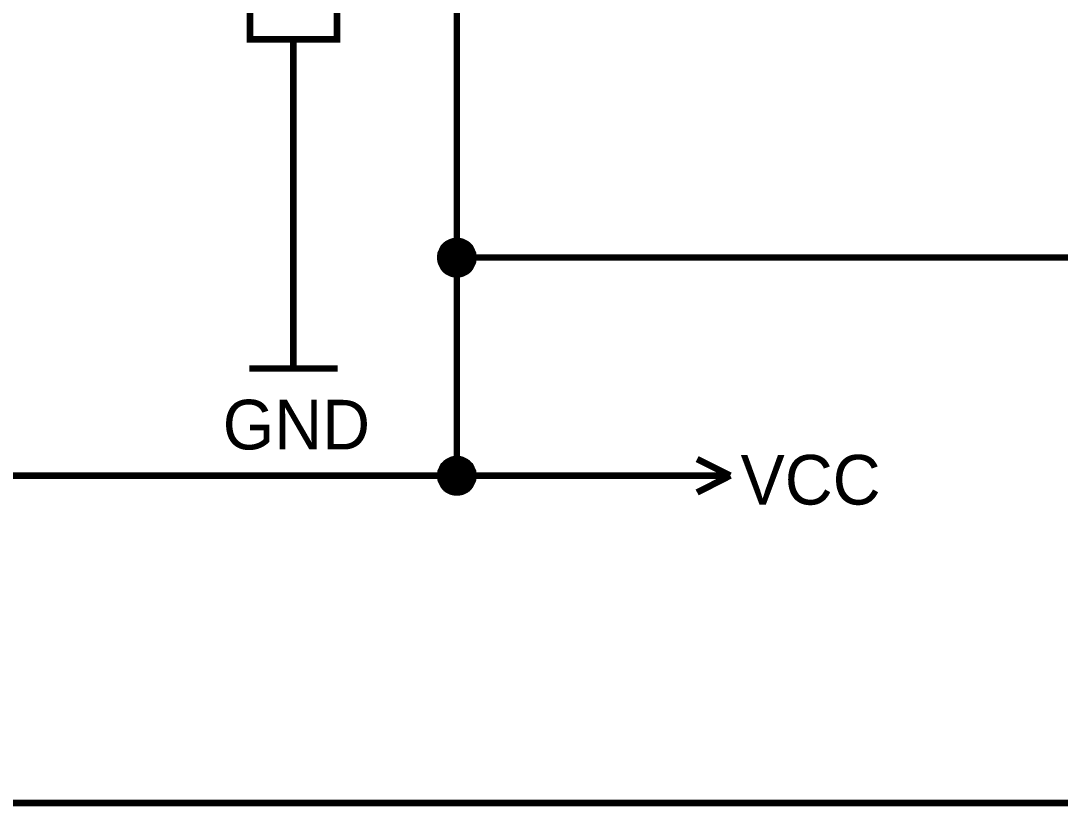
# Model space of a CAD drawing. Header units: millimetres. Extents: x 0 to 594, y 0 to 420.
# Drawn here: x 207.52 to 255.19, y 282.35 to 318.35 of the extents above; entities that cross this region are included whole.
import ezdxf

# ---------------------------------------------------------------- set-up
doc = ezdxf.new("R2010")
doc.units = ezdxf.units.MM
doc.layers.add('Sheet', color=255, linetype='Continuous')

msp = doc.modelspace()

# ---------------------------------------------------------------- linework, layer by layer
at = {"layer": 'Sheet'}
for points, const_width in [([(227.519, 332.5), (227.519, 307.498), (227.519, 297.5)], 0.3), ([(165.033, 329.989), (162.538, 329.989), (162.538, 297.5), (227.519, 297.5), (237.515, 297.5)], 0.3), ([(220.018, 317.495), (220.018, 312.489)], 0.3), ([(220.018, 312.489), (220.018, 307.498)], 0.3), ([(226.761, 307.498), (226.761, 307.529), (226.761, 307.577), (226.777, 307.608), (226.777, 307.656), (226.777, 307.687), (226.793, 307.719), (226.808, 307.75), (226.824, 307.782), (226.84, 307.829), (226.856, 307.861), (226.871, 307.893), (226.887, 307.924), (226.903, 307.956), (226.935, 307.972), (226.95, 308.003), (226.982, 308.035), (227.014, 308.051), (227.029, 308.082), (227.061, 308.098), (227.093, 308.13), (227.124, 308.145), (227.156, 308.161), (227.187, 308.177), (227.219, 308.193), (227.25, 308.208), (227.298, 308.224), (227.329, 308.224), (227.361, 308.24), (227.408, 308.24), (227.44, 308.256), (227.472, 308.256), (227.519, 308.256)], 0.3), ([(226.761, 307.498), (226.761, 307.529), (226.761, 307.577), (226.777, 307.608), (226.777, 307.656), (226.777, 307.687), (226.793, 307.719), (226.808, 307.75), (226.824, 307.782), (226.84, 307.829), (226.856, 307.861), (226.871, 307.893), (226.887, 307.924), (226.903, 307.956), (226.935, 307.972), (226.95, 308.003), (226.982, 308.035), (227.014, 308.051), (227.029, 308.082), (227.061, 308.098), (227.093, 308.13), (227.124, 308.145), (227.156, 308.161), (227.187, 308.177), (227.219, 308.193), (227.25, 308.208), (227.298, 308.224), (227.329, 308.224), (227.361, 308.24), (227.408, 308.24), (227.44, 308.256), (227.472, 308.256), (227.519, 308.256)], 0.3), ([(226.761, 307.498), (226.761, 307.529), (226.761, 307.577), (226.777, 307.608), (226.777, 307.656), (226.777, 307.687), (226.793, 307.719), (226.808, 307.75), (226.824, 307.782), (226.84, 307.829), (226.856, 307.861), (226.871, 307.893), (226.887, 307.924), (226.903, 307.956), (226.935, 307.972), (226.95, 308.003), (226.982, 308.035), (227.014, 308.051), (227.029, 308.082), (227.061, 308.098), (227.093, 308.13), (227.124, 308.145), (227.156, 308.161), (227.187, 308.177), (227.219, 308.193), (227.25, 308.208), (227.298, 308.224), (227.329, 308.224), (227.361, 308.24), (227.408, 308.24), (227.44, 308.256), (227.472, 308.256), (227.519, 308.256)], 0.3), ([(226.761, 307.498), (226.761, 307.529), (226.761, 307.577), (226.777, 307.608), (226.777, 307.656), (226.777, 307.687), (226.793, 307.719), (226.808, 307.75), (226.824, 307.782), (226.84, 307.829), (226.856, 307.861), (226.871, 307.893), (226.887, 307.924), (226.903, 307.956), (226.935, 307.972), (226.95, 308.003), (226.982, 308.035), (227.014, 308.051), (227.029, 308.082), (227.061, 308.098), (227.093, 308.13), (227.124, 308.145), (227.156, 308.161), (227.187, 308.177), (227.219, 308.193), (227.25, 308.208), (227.298, 308.224), (227.329, 308.224), (227.361, 308.24), (227.408, 308.24), (227.44, 308.256), (227.472, 308.256), (227.519, 308.256)], 0.3), ([(226.761, 307.498), (226.761, 307.529), (226.761, 307.577), (226.777, 307.608), (226.777, 307.656), (226.777, 307.687), (226.793, 307.719), (226.808, 307.75), (226.824, 307.782), (226.84, 307.829), (226.856, 307.861), (226.871, 307.893), (226.887, 307.924), (226.903, 307.956), (226.935, 307.972), (226.95, 308.003), (226.982, 308.035), (227.014, 308.051), (227.029, 308.082), (227.061, 308.098), (227.093, 308.13), (227.124, 308.145), (227.156, 308.161), (227.187, 308.177), (227.219, 308.193), (227.25, 308.208), (227.298, 308.224), (227.329, 308.224), (227.361, 308.24), (227.408, 308.24), (227.44, 308.256), (227.472, 308.256), (227.519, 308.256)], 0.0991), ([(226.761, 307.498), (226.761, 307.529), (226.761, 307.577), (226.777, 307.608), (226.777, 307.656), (226.777, 307.687), (226.793, 307.719), (226.808, 307.75), (226.824, 307.782), (226.84, 307.829), (226.856, 307.861), (226.871, 307.893), (226.887, 307.924), (226.903, 307.956), (226.935, 307.972), (226.95, 308.003), (226.982, 308.035), (227.014, 308.051), (227.029, 308.082), (227.061, 308.098), (227.093, 308.13), (227.124, 308.145), (227.156, 308.161), (227.187, 308.177), (227.219, 308.193), (227.25, 308.208), (227.298, 308.224), (227.329, 308.224), (227.361, 308.24), (227.408, 308.24), (227.44, 308.256), (227.472, 308.256), (227.519, 308.256)], 0.0991), ([(226.761, 307.498), (226.761, 307.529), (226.761, 307.577), (226.777, 307.608), (226.777, 307.656), (226.777, 307.687), (226.793, 307.719), (226.808, 307.75), (226.824, 307.782), (226.84, 307.829), (226.856, 307.861), (226.871, 307.893), (226.887, 307.924), (226.903, 307.956), (226.935, 307.972), (226.95, 308.003), (226.982, 308.035), (227.014, 308.051), (227.029, 308.082), (227.061, 308.098), (227.093, 308.13), (227.124, 308.145), (227.156, 308.161), (227.187, 308.177), (227.219, 308.193), (227.25, 308.208), (227.298, 308.224), (227.329, 308.224), (227.361, 308.24), (227.408, 308.24), (227.44, 308.256), (227.472, 308.256), (227.519, 308.256)], 0.0991), ([(226.761, 307.498), (226.761, 307.529), (226.761, 307.577), (226.777, 307.608), (226.777, 307.656), (226.777, 307.687), (226.793, 307.719), (226.808, 307.75), (226.824, 307.782), (226.84, 307.829), (226.856, 307.861), (226.871, 307.893), (226.887, 307.924), (226.903, 307.956), (226.935, 307.972), (226.95, 308.003), (226.982, 308.035), (227.014, 308.051), (227.029, 308.082), (227.061, 308.098), (227.093, 308.13), (227.124, 308.145), (227.156, 308.161), (227.187, 308.177), (227.219, 308.193), (227.25, 308.208), (227.298, 308.224), (227.329, 308.224), (227.361, 308.24), (227.408, 308.24), (227.44, 308.256), (227.472, 308.256), (227.519, 308.256)], 0.0991), ([(227.519, 308.256), (227.519, 308.256)], 0.3), ([(227.519, 308.256), (227.566, 308.256), (227.598, 308.256), (227.629, 308.24), (227.677, 308.24), (227.708, 308.224), (227.74, 308.224), (227.787, 308.208), (227.819, 308.193), (227.851, 308.177), (227.882, 308.161), (227.914, 308.145), (227.945, 308.13), (227.977, 308.098), (228.008, 308.082), (228.024, 308.051), (228.056, 308.035), (228.087, 308.003), (228.103, 307.972), (228.135, 307.956), (228.151, 307.924), (228.166, 307.893), (228.182, 307.861), (228.198, 307.829), (228.214, 307.782), (228.23, 307.75), (228.245, 307.719), (228.261, 307.687), (228.261, 307.656), (228.261, 307.608), (228.277, 307.577), (228.277, 307.529), (228.277, 307.498)], 0.3), ([(227.519, 308.256), (227.519, 308.256)], 0.3), ([(227.519, 308.256), (227.566, 308.256), (227.598, 308.256), (227.629, 308.24), (227.677, 308.24), (227.708, 308.224), (227.74, 308.224), (227.787, 308.208), (227.819, 308.193), (227.851, 308.177), (227.882, 308.161), (227.914, 308.145), (227.945, 308.13), (227.977, 308.098), (228.008, 308.082), (228.024, 308.051), (228.056, 308.035), (228.087, 308.003), (228.103, 307.972), (228.135, 307.956), (228.151, 307.924), (228.166, 307.893), (228.182, 307.861), (228.198, 307.829), (228.214, 307.782), (228.23, 307.75), (228.245, 307.719), (228.261, 307.687), (228.261, 307.656), (228.261, 307.608), (228.277, 307.577), (228.277, 307.529), (228.277, 307.498)], 0.3), ([(227.519, 308.256), (227.519, 308.256)], 0.3), ([(227.519, 308.256), (227.566, 308.256), (227.598, 308.256), (227.629, 308.24), (227.677, 308.24), (227.708, 308.224), (227.74, 308.224), (227.787, 308.208), (227.819, 308.193), (227.851, 308.177), (227.882, 308.161), (227.914, 308.145), (227.945, 308.13), (227.977, 308.098), (228.008, 308.082), (228.024, 308.051), (228.056, 308.035), (228.087, 308.003), (228.103, 307.972), (228.135, 307.956), (228.151, 307.924), (228.166, 307.893), (228.182, 307.861), (228.198, 307.829), (228.214, 307.782), (228.23, 307.75), (228.245, 307.719), (228.261, 307.687), (228.261, 307.656), (228.261, 307.608), (228.277, 307.577), (228.277, 307.529), (228.277, 307.498)], 0.3), ([(227.519, 308.256), (227.519, 308.256)], 0.3), ([(227.519, 308.256), (227.566, 308.256), (227.598, 308.256), (227.629, 308.24), (227.677, 308.24), (227.708, 308.224), (227.74, 308.224), (227.787, 308.208), (227.819, 308.193), (227.851, 308.177), (227.882, 308.161), (227.914, 308.145), (227.945, 308.13), (227.977, 308.098), (228.008, 308.082), (228.024, 308.051), (228.056, 308.035), (228.087, 308.003), (228.103, 307.972), (228.135, 307.956), (228.151, 307.924), (228.166, 307.893), (228.182, 307.861), (228.198, 307.829), (228.214, 307.782), (228.23, 307.75), (228.245, 307.719), (228.261, 307.687), (228.261, 307.656), (228.261, 307.608), (228.277, 307.577), (228.277, 307.529), (228.277, 307.498)], 0.3), ([(227.519, 308.256), (227.519, 308.256)], 0.0991), ([(227.519, 308.256), (227.566, 308.256), (227.598, 308.256), (227.629, 308.24), (227.677, 308.24), (227.708, 308.224), (227.74, 308.224), (227.787, 308.208), (227.819, 308.193), (227.851, 308.177), (227.882, 308.161), (227.914, 308.145), (227.945, 308.13), (227.977, 308.098), (228.008, 308.082), (228.024, 308.051), (228.056, 308.035), (228.087, 308.003), (228.103, 307.972), (228.135, 307.956), (228.151, 307.924), (228.166, 307.893), (228.182, 307.861), (228.198, 307.829), (228.214, 307.782), (228.23, 307.75), (228.245, 307.719), (228.261, 307.687), (228.261, 307.656), (228.261, 307.608), (228.277, 307.577), (228.277, 307.529), (228.277, 307.498)], 0.0991), ([(227.519, 308.256), (227.519, 308.256)], 0.0991), ([(227.519, 308.256), (227.566, 308.256), (227.598, 308.256), (227.629, 308.24), (227.677, 308.24), (227.708, 308.224), (227.74, 308.224), (227.787, 308.208), (227.819, 308.193), (227.851, 308.177), (227.882, 308.161), (227.914, 308.145), (227.945, 308.13), (227.977, 308.098), (228.008, 308.082), (228.024, 308.051), (228.056, 308.035), (228.087, 308.003), (228.103, 307.972), (228.135, 307.956), (228.151, 307.924), (228.166, 307.893), (228.182, 307.861), (228.198, 307.829), (228.214, 307.782), (228.23, 307.75), (228.245, 307.719), (228.261, 307.687), (228.261, 307.656), (228.261, 307.608), (228.277, 307.577), (228.277, 307.529), (228.277, 307.498)], 0.0991), ([(227.519, 308.256), (227.519, 308.256)], 0.0991), ([(227.519, 308.256), (227.566, 308.256), (227.598, 308.256), (227.629, 308.24), (227.677, 308.24), (227.708, 308.224), (227.74, 308.224), (227.787, 308.208), (227.819, 308.193), (227.851, 308.177), (227.882, 308.161), (227.914, 308.145), (227.945, 308.13), (227.977, 308.098), (228.008, 308.082), (228.024, 308.051), (228.056, 308.035), (228.087, 308.003), (228.103, 307.972), (228.135, 307.956), (228.151, 307.924), (228.166, 307.893), (228.182, 307.861), (228.198, 307.829), (228.214, 307.782), (228.23, 307.75), (228.245, 307.719), (228.261, 307.687), (228.261, 307.656), (228.261, 307.608), (228.277, 307.577), (228.277, 307.529), (228.277, 307.498)], 0.0991), ([(227.519, 308.256), (227.519, 308.256)], 0.0991), ([(227.519, 308.256), (227.566, 308.256), (227.598, 308.256), (227.629, 308.24), (227.677, 308.24), (227.708, 308.224), (227.74, 308.224), (227.787, 308.208), (227.819, 308.193), (227.851, 308.177), (227.882, 308.161), (227.914, 308.145), (227.945, 308.13), (227.977, 308.098), (228.008, 308.082), (228.024, 308.051), (228.056, 308.035), (228.087, 308.003), (228.103, 307.972), (228.135, 307.956), (228.151, 307.924), (228.166, 307.893), (228.182, 307.861), (228.198, 307.829), (228.214, 307.782), (228.23, 307.75), (228.245, 307.719), (228.261, 307.687), (228.261, 307.656), (228.261, 307.608), (228.277, 307.577), (228.277, 307.529), (228.277, 307.498)], 0.0991), ([(220.018, 307.498), (220.018, 302.412)], 0.3), ([(227.519, 306.724), (227.472, 306.724), (227.44, 306.724), (227.408, 306.74), (227.361, 306.74), (227.329, 306.755), (227.298, 306.755), (227.25, 306.771), (227.219, 306.787), (227.187, 306.803), (227.156, 306.819), (227.124, 306.834), (227.093, 306.85), (227.061, 306.882), (227.029, 306.898), (227.014, 306.929), (226.982, 306.945), (226.95, 306.977), (226.935, 307.008), (226.903, 307.04), (226.887, 307.071), (226.871, 307.103), (226.856, 307.134), (226.84, 307.166), (226.824, 307.198), (226.808, 307.229), (226.793, 307.261), (226.777, 307.308), (226.777, 307.34), (226.777, 307.387), (226.761, 307.419), (226.761, 307.45), (226.761, 307.498)], 0.3), ([(226.761, 307.498), (226.761, 307.498)], 0.3), ([(227.519, 306.724), (227.472, 306.724), (227.44, 306.724), (227.408, 306.74), (227.361, 306.74), (227.329, 306.755), (227.298, 306.755), (227.25, 306.771), (227.219, 306.787), (227.187, 306.803), (227.156, 306.819), (227.124, 306.834), (227.093, 306.85), (227.061, 306.882), (227.029, 306.898), (227.014, 306.929), (226.982, 306.945), (226.95, 306.977), (226.935, 307.008), (226.903, 307.04), (226.887, 307.071), (226.871, 307.103), (226.856, 307.134), (226.84, 307.166), (226.824, 307.198), (226.808, 307.229), (226.793, 307.261), (226.777, 307.308), (226.777, 307.34), (226.777, 307.387), (226.761, 307.419), (226.761, 307.45), (226.761, 307.498)], 0.3), ([(226.761, 307.498), (226.761, 307.498)], 0.3), ([(227.519, 306.724), (227.472, 306.724), (227.44, 306.724), (227.408, 306.74), (227.361, 306.74), (227.329, 306.755), (227.298, 306.755), (227.25, 306.771), (227.219, 306.787), (227.187, 306.803), (227.156, 306.819), (227.124, 306.834), (227.093, 306.85), (227.061, 306.882), (227.029, 306.898), (227.014, 306.929), (226.982, 306.945), (226.95, 306.977), (226.935, 307.008), (226.903, 307.04), (226.887, 307.071), (226.871, 307.103), (226.856, 307.134), (226.84, 307.166), (226.824, 307.198), (226.808, 307.229), (226.793, 307.261), (226.777, 307.308), (226.777, 307.34), (226.777, 307.387), (226.761, 307.419), (226.761, 307.45), (226.761, 307.498)], 0.3), ([(226.761, 307.498), (226.761, 307.498)], 0.3), ([(227.519, 306.724), (227.472, 306.724), (227.44, 306.724), (227.408, 306.74), (227.361, 306.74), (227.329, 306.755), (227.298, 306.755), (227.25, 306.771), (227.219, 306.787), (227.187, 306.803), (227.156, 306.819), (227.124, 306.834), (227.093, 306.85), (227.061, 306.882), (227.029, 306.898), (227.014, 306.929), (226.982, 306.945), (226.95, 306.977), (226.935, 307.008), (226.903, 307.04), (226.887, 307.071), (226.871, 307.103), (226.856, 307.134), (226.84, 307.166), (226.824, 307.198), (226.808, 307.229), (226.793, 307.261), (226.777, 307.308), (226.777, 307.34), (226.777, 307.387), (226.761, 307.419), (226.761, 307.45), (226.761, 307.498)], 0.3), ([(226.761, 307.498), (226.761, 307.498)], 0.3), ([(227.519, 306.724), (227.472, 306.724), (227.44, 306.724), (227.408, 306.74), (227.361, 306.74), (227.329, 306.755), (227.298, 306.755), (227.25, 306.771), (227.219, 306.787), (227.187, 306.803), (227.156, 306.819), (227.124, 306.834), (227.093, 306.85), (227.061, 306.882), (227.029, 306.898), (227.014, 306.929), (226.982, 306.945), (226.95, 306.977), (226.935, 307.008), (226.903, 307.04), (226.887, 307.071), (226.871, 307.103), (226.856, 307.134), (226.84, 307.166), (226.824, 307.198), (226.808, 307.229), (226.793, 307.261), (226.777, 307.308), (226.777, 307.34), (226.777, 307.387), (226.761, 307.419), (226.761, 307.45), (226.761, 307.498)], 0.0991), ([(226.761, 307.498), (226.761, 307.498)], 0.0991), ([(227.519, 306.724), (227.472, 306.724), (227.44, 306.724), (227.408, 306.74), (227.361, 306.74), (227.329, 306.755), (227.298, 306.755), (227.25, 306.771), (227.219, 306.787), (227.187, 306.803), (227.156, 306.819), (227.124, 306.834), (227.093, 306.85), (227.061, 306.882), (227.029, 306.898), (227.014, 306.929), (226.982, 306.945), (226.95, 306.977), (226.935, 307.008), (226.903, 307.04), (226.887, 307.071), (226.871, 307.103), (226.856, 307.134), (226.84, 307.166), (226.824, 307.198), (226.808, 307.229), (226.793, 307.261), (226.777, 307.308), (226.777, 307.34), (226.777, 307.387), (226.761, 307.419), (226.761, 307.45), (226.761, 307.498)], 0.0991), ([(226.761, 307.498), (226.761, 307.498)], 0.0991), ([(227.519, 306.724), (227.472, 306.724), (227.44, 306.724), (227.408, 306.74), (227.361, 306.74), (227.329, 306.755), (227.298, 306.755), (227.25, 306.771), (227.219, 306.787), (227.187, 306.803), (227.156, 306.819), (227.124, 306.834), (227.093, 306.85), (227.061, 306.882), (227.029, 306.898), (227.014, 306.929), (226.982, 306.945), (226.95, 306.977), (226.935, 307.008), (226.903, 307.04), (226.887, 307.071), (226.871, 307.103), (226.856, 307.134), (226.84, 307.166), (226.824, 307.198), (226.808, 307.229), (226.793, 307.261), (226.777, 307.308), (226.777, 307.34), (226.777, 307.387), (226.761, 307.419), (226.761, 307.45), (226.761, 307.498)], 0.0991), ([(226.761, 307.498), (226.761, 307.498)], 0.0991), ([(227.519, 306.724), (227.472, 306.724), (227.44, 306.724), (227.408, 306.74), (227.361, 306.74), (227.329, 306.755), (227.298, 306.755), (227.25, 306.771), (227.219, 306.787), (227.187, 306.803), (227.156, 306.819), (227.124, 306.834), (227.093, 306.85), (227.061, 306.882), (227.029, 306.898), (227.014, 306.929), (226.982, 306.945), (226.95, 306.977), (226.935, 307.008), (226.903, 307.04), (226.887, 307.071), (226.871, 307.103), (226.856, 307.134), (226.84, 307.166), (226.824, 307.198), (226.808, 307.229), (226.793, 307.261), (226.777, 307.308), (226.777, 307.34), (226.777, 307.387), (226.761, 307.419), (226.761, 307.45), (226.761, 307.498)], 0.0991), ([(226.761, 307.498), (226.761, 307.498)], 0.0991), ([(262.512, 307.498), (227.519, 307.498)], 0.3), ([(228.277, 307.498), (228.277, 307.45), (228.277, 307.419), (228.261, 307.387), (228.261, 307.34), (228.261, 307.308), (228.245, 307.261), (228.23, 307.229), (228.214, 307.198), (228.198, 307.166), (228.182, 307.134), (228.166, 307.103), (228.151, 307.071), (228.135, 307.04), (228.103, 307.008), (228.087, 306.977), (228.056, 306.945), (228.024, 306.929), (228.008, 306.898), (227.977, 306.882), (227.945, 306.85), (227.914, 306.834), (227.882, 306.819), (227.851, 306.803), (227.819, 306.787), (227.787, 306.771), (227.74, 306.755), (227.708, 306.755), (227.677, 306.74), (227.629, 306.74), (227.598, 306.724), (227.566, 306.724), (227.519, 306.724)], 0.3), ([(228.277, 307.498), (228.277, 307.45), (228.277, 307.419), (228.261, 307.387), (228.261, 307.34), (228.261, 307.308), (228.245, 307.261), (228.23, 307.229), (228.214, 307.198), (228.198, 307.166), (228.182, 307.134), (228.166, 307.103), (228.151, 307.071), (228.135, 307.04), (228.103, 307.008), (228.087, 306.977), (228.056, 306.945), (228.024, 306.929), (228.008, 306.898), (227.977, 306.882), (227.945, 306.85), (227.914, 306.834), (227.882, 306.819), (227.851, 306.803), (227.819, 306.787), (227.787, 306.771), (227.74, 306.755), (227.708, 306.755), (227.677, 306.74), (227.629, 306.74), (227.598, 306.724), (227.566, 306.724), (227.519, 306.724)], 0.3), ([(228.277, 307.498), (228.277, 307.45), (228.277, 307.419), (228.261, 307.387), (228.261, 307.34), (228.261, 307.308), (228.245, 307.261), (228.23, 307.229), (228.214, 307.198), (228.198, 307.166), (228.182, 307.134), (228.166, 307.103), (228.151, 307.071), (228.135, 307.04), (228.103, 307.008), (228.087, 306.977), (228.056, 306.945), (228.024, 306.929), (228.008, 306.898), (227.977, 306.882), (227.945, 306.85), (227.914, 306.834), (227.882, 306.819), (227.851, 306.803), (227.819, 306.787), (227.787, 306.771), (227.74, 306.755), (227.708, 306.755), (227.677, 306.74), (227.629, 306.74), (227.598, 306.724), (227.566, 306.724), (227.519, 306.724)], 0.3), ([(228.277, 307.498), (228.277, 307.45), (228.277, 307.419), (228.261, 307.387), (228.261, 307.34), (228.261, 307.308), (228.245, 307.261), (228.23, 307.229), (228.214, 307.198), (228.198, 307.166), (228.182, 307.134), (228.166, 307.103), (228.151, 307.071), (228.135, 307.04), (228.103, 307.008), (228.087, 306.977), (228.056, 306.945), (228.024, 306.929), (228.008, 306.898), (227.977, 306.882), (227.945, 306.85), (227.914, 306.834), (227.882, 306.819), (227.851, 306.803), (227.819, 306.787), (227.787, 306.771), (227.74, 306.755), (227.708, 306.755), (227.677, 306.74), (227.629, 306.74), (227.598, 306.724), (227.566, 306.724), (227.519, 306.724)], 0.3), ([(228.277, 307.498), (228.277, 307.45), (228.277, 307.419), (228.261, 307.387), (228.261, 307.34), (228.261, 307.308), (228.245, 307.261), (228.23, 307.229), (228.214, 307.198), (228.198, 307.166), (228.182, 307.134), (228.166, 307.103), (228.151, 307.071), (228.135, 307.04), (228.103, 307.008), (228.087, 306.977), (228.056, 306.945), (228.024, 306.929), (228.008, 306.898), (227.977, 306.882), (227.945, 306.85), (227.914, 306.834), (227.882, 306.819), (227.851, 306.803), (227.819, 306.787), (227.787, 306.771), (227.74, 306.755), (227.708, 306.755), (227.677, 306.74), (227.629, 306.74), (227.598, 306.724), (227.566, 306.724), (227.519, 306.724)], 0.0991), ([(228.277, 307.498), (228.277, 307.45), (228.277, 307.419), (228.261, 307.387), (228.261, 307.34), (228.261, 307.308), (228.245, 307.261), (228.23, 307.229), (228.214, 307.198), (228.198, 307.166), (228.182, 307.134), (228.166, 307.103), (228.151, 307.071), (228.135, 307.04), (228.103, 307.008), (228.087, 306.977), (228.056, 306.945), (228.024, 306.929), (228.008, 306.898), (227.977, 306.882), (227.945, 306.85), (227.914, 306.834), (227.882, 306.819), (227.851, 306.803), (227.819, 306.787), (227.787, 306.771), (227.74, 306.755), (227.708, 306.755), (227.677, 306.74), (227.629, 306.74), (227.598, 306.724), (227.566, 306.724), (227.519, 306.724)], 0.0991), ([(228.277, 307.498), (228.277, 307.45), (228.277, 307.419), (228.261, 307.387), (228.261, 307.34), (228.261, 307.308), (228.245, 307.261), (228.23, 307.229), (228.214, 307.198), (228.198, 307.166), (228.182, 307.134), (228.166, 307.103), (228.151, 307.071), (228.135, 307.04), (228.103, 307.008), (228.087, 306.977), (228.056, 306.945), (228.024, 306.929), (228.008, 306.898), (227.977, 306.882), (227.945, 306.85), (227.914, 306.834), (227.882, 306.819), (227.851, 306.803), (227.819, 306.787), (227.787, 306.771), (227.74, 306.755), (227.708, 306.755), (227.677, 306.74), (227.629, 306.74), (227.598, 306.724), (227.566, 306.724), (227.519, 306.724)], 0.0991), ([(228.277, 307.498), (228.277, 307.45), (228.277, 307.419), (228.261, 307.387), (228.261, 307.34), (228.261, 307.308), (228.245, 307.261), (228.23, 307.229), (228.214, 307.198), (228.198, 307.166), (228.182, 307.134), (228.166, 307.103), (228.151, 307.071), (228.135, 307.04), (228.103, 307.008), (228.087, 306.977), (228.056, 306.945), (228.024, 306.929), (228.008, 306.898), (227.977, 306.882), (227.945, 306.85), (227.914, 306.834), (227.882, 306.819), (227.851, 306.803), (227.819, 306.787), (227.787, 306.771), (227.74, 306.755), (227.708, 306.755), (227.677, 306.74), (227.629, 306.74), (227.598, 306.724), (227.566, 306.724), (227.519, 306.724)], 0.0991), ([(228.277, 307.498), (228.277, 307.498), (228.277, 307.498), (228.277, 307.498), (228.277, 307.498), (228.277, 307.498), (228.277, 307.498), (228.277, 307.498), (228.277, 307.498), (228.277, 307.498), (228.277, 307.498), (228.277, 307.498), (228.277, 307.498), (228.277, 307.498), (228.277, 307.498), (228.277, 307.498), (228.277, 307.498), (228.277, 307.498), (228.277, 307.498), (228.277, 307.498), (228.277, 307.498), (228.277, 307.498), (228.277, 307.498), (228.277, 307.498), (228.277, 307.498), (228.277, 307.498), (228.277, 307.498), (228.277, 307.498), (228.277, 307.498), (228.277, 307.498), (228.277, 307.498), (228.277, 307.498), (228.277, 307.498)], 0.3), ([(228.277, 307.498), (228.277, 307.498)], 0.3), ([(228.277, 307.498), (228.277, 307.498), (228.277, 307.498), (228.277, 307.498), (228.277, 307.498), (228.277, 307.498), (228.277, 307.498), (228.277, 307.498), (228.277, 307.498), (228.277, 307.498), (228.277, 307.498), (228.277, 307.498), (228.277, 307.498), (228.277, 307.498), (228.277, 307.498), (228.277, 307.498), (228.277, 307.498), (228.277, 307.498), (228.277, 307.498), (228.277, 307.498), (228.277, 307.498), (228.277, 307.498), (228.277, 307.498), (228.277, 307.498), (228.277, 307.498), (228.277, 307.498), (228.277, 307.498), (228.277, 307.498), (228.277, 307.498), (228.277, 307.498), (228.277, 307.498), (228.277, 307.498), (228.277, 307.498)], 0.3), ([(228.277, 307.498), (228.277, 307.498)], 0.3), ([(228.277, 307.498), (228.277, 307.498), (228.277, 307.498), (228.277, 307.498), (228.277, 307.498), (228.277, 307.498), (228.277, 307.498), (228.277, 307.498), (228.277, 307.498), (228.277, 307.498), (228.277, 307.498), (228.277, 307.498), (228.277, 307.498), (228.277, 307.498), (228.277, 307.498), (228.277, 307.498), (228.277, 307.498), (228.277, 307.498), (228.277, 307.498), (228.277, 307.498), (228.277, 307.498), (228.277, 307.498), (228.277, 307.498), (228.277, 307.498), (228.277, 307.498), (228.277, 307.498), (228.277, 307.498), (228.277, 307.498), (228.277, 307.498), (228.277, 307.498), (228.277, 307.498), (228.277, 307.498), (228.277, 307.498)], 0.3), ([(228.277, 307.498), (228.277, 307.498)], 0.3), ([(228.277, 307.498), (228.277, 307.498), (228.277, 307.498), (228.277, 307.498), (228.277, 307.498), (228.277, 307.498), (228.277, 307.498), (228.277, 307.498), (228.277, 307.498), (228.277, 307.498), (228.277, 307.498), (228.277, 307.498), (228.277, 307.498), (228.277, 307.498), (228.277, 307.498), (228.277, 307.498), (228.277, 307.498), (228.277, 307.498), (228.277, 307.498), (228.277, 307.498), (228.277, 307.498), (228.277, 307.498), (228.277, 307.498), (228.277, 307.498), (228.277, 307.498), (228.277, 307.498), (228.277, 307.498), (228.277, 307.498), (228.277, 307.498), (228.277, 307.498), (228.277, 307.498), (228.277, 307.498), (228.277, 307.498)], 0.3), ([(228.277, 307.498), (228.277, 307.498)], 0.3), ([(228.277, 307.498), (228.277, 307.498), (228.277, 307.498), (228.277, 307.498), (228.277, 307.498), (228.277, 307.498), (228.277, 307.498), (228.277, 307.498), (228.277, 307.498), (228.277, 307.498), (228.277, 307.498), (228.277, 307.498), (228.277, 307.498), (228.277, 307.498), (228.277, 307.498), (228.277, 307.498), (228.277, 307.498), (228.277, 307.498), (228.277, 307.498), (228.277, 307.498), (228.277, 307.498), (228.277, 307.498), (228.277, 307.498), (228.277, 307.498), (228.277, 307.498), (228.277, 307.498), (228.277, 307.498), (228.277, 307.498), (228.277, 307.498), (228.277, 307.498), (228.277, 307.498), (228.277, 307.498), (228.277, 307.498)], 0.0991), ([(228.277, 307.498), (228.277, 307.498)], 0.0991), ([(228.277, 307.498), (228.277, 307.498), (228.277, 307.498), (228.277, 307.498), (228.277, 307.498), (228.277, 307.498), (228.277, 307.498), (228.277, 307.498), (228.277, 307.498), (228.277, 307.498), (228.277, 307.498), (228.277, 307.498), (228.277, 307.498), (228.277, 307.498), (228.277, 307.498), (228.277, 307.498), (228.277, 307.498), (228.277, 307.498), (228.277, 307.498), (228.277, 307.498), (228.277, 307.498), (228.277, 307.498), (228.277, 307.498), (228.277, 307.498), (228.277, 307.498), (228.277, 307.498), (228.277, 307.498), (228.277, 307.498), (228.277, 307.498), (228.277, 307.498), (228.277, 307.498), (228.277, 307.498), (228.277, 307.498)], 0.0991), ([(228.277, 307.498), (228.277, 307.498)], 0.0991), ([(228.277, 307.498), (228.277, 307.498), (228.277, 307.498), (228.277, 307.498), (228.277, 307.498), (228.277, 307.498), (228.277, 307.498), (228.277, 307.498), (228.277, 307.498), (228.277, 307.498), (228.277, 307.498), (228.277, 307.498), (228.277, 307.498), (228.277, 307.498), (228.277, 307.498), (228.277, 307.498), (228.277, 307.498), (228.277, 307.498), (228.277, 307.498), (228.277, 307.498), (228.277, 307.498), (228.277, 307.498), (228.277, 307.498), (228.277, 307.498), (228.277, 307.498), (228.277, 307.498), (228.277, 307.498), (228.277, 307.498), (228.277, 307.498), (228.277, 307.498), (228.277, 307.498), (228.277, 307.498), (228.277, 307.498)], 0.0991), ([(228.277, 307.498), (228.277, 307.498)], 0.0991), ([(228.277, 307.498), (228.277, 307.498), (228.277, 307.498), (228.277, 307.498), (228.277, 307.498), (228.277, 307.498), (228.277, 307.498), (228.277, 307.498), (228.277, 307.498), (228.277, 307.498), (228.277, 307.498), (228.277, 307.498), (228.277, 307.498), (228.277, 307.498), (228.277, 307.498), (228.277, 307.498), (228.277, 307.498), (228.277, 307.498), (228.277, 307.498), (228.277, 307.498), (228.277, 307.498), (228.277, 307.498), (228.277, 307.498), (228.277, 307.498), (228.277, 307.498), (228.277, 307.498), (228.277, 307.498), (228.277, 307.498), (228.277, 307.498), (228.277, 307.498), (228.277, 307.498), (228.277, 307.498), (228.277, 307.498)], 0.0991), ([(228.277, 307.498), (228.277, 307.498)], 0.0991), ([(217.997, 302.412), (222.055, 302.412)], 0.3), ([(152.543, 299.995), (152.543, 282.495), (257.522, 282.495)], 0.3), ([(226.761, 297.5), (226.761, 297.532), (226.761, 297.579), (226.777, 297.611), (226.777, 297.658), (226.777, 297.69), (226.793, 297.721), (226.808, 297.753), (226.824, 297.784), (226.84, 297.832), (226.856, 297.863), (226.871, 297.895), (226.887, 297.926), (226.903, 297.958), (226.935, 297.974), (226.95, 298.005), (226.982, 298.037), (227.014, 298.053), (227.029, 298.084), (227.061, 298.1), (227.093, 298.132), (227.124, 298.148), (227.156, 298.163), (227.187, 298.179), (227.219, 298.195), (227.25, 298.211), (227.298, 298.227), (227.329, 298.227), (227.361, 298.242), (227.408, 298.242), (227.44, 298.258), (227.472, 298.258), (227.519, 298.258)], 0.3), ([(226.761, 297.5), (226.761, 297.532), (226.761, 297.579), (226.777, 297.611), (226.777, 297.658), (226.777, 297.69), (226.793, 297.721), (226.808, 297.753), (226.824, 297.784), (226.84, 297.832), (226.856, 297.863), (226.871, 297.895), (226.887, 297.926), (226.903, 297.958), (226.935, 297.974), (226.95, 298.005), (226.982, 298.037), (227.014, 298.053), (227.029, 298.084), (227.061, 298.1), (227.093, 298.132), (227.124, 298.148), (227.156, 298.163), (227.187, 298.179), (227.219, 298.195), (227.25, 298.211), (227.298, 298.227), (227.329, 298.227), (227.361, 298.242), (227.408, 298.242), (227.44, 298.258), (227.472, 298.258), (227.519, 298.258)], 0.3), ([(226.761, 297.5), (226.761, 297.532), (226.761, 297.579), (226.777, 297.611), (226.777, 297.658), (226.777, 297.69), (226.793, 297.721), (226.808, 297.753), (226.824, 297.784), (226.84, 297.832), (226.856, 297.863), (226.871, 297.895), (226.887, 297.926), (226.903, 297.958), (226.935, 297.974), (226.95, 298.005), (226.982, 298.037), (227.014, 298.053), (227.029, 298.084), (227.061, 298.1), (227.093, 298.132), (227.124, 298.148), (227.156, 298.163), (227.187, 298.179), (227.219, 298.195), (227.25, 298.211), (227.298, 298.227), (227.329, 298.227), (227.361, 298.242), (227.408, 298.242), (227.44, 298.258), (227.472, 298.258), (227.519, 298.258)], 0.3), ([(226.761, 297.5), (226.761, 297.532), (226.761, 297.579), (226.777, 297.611), (226.777, 297.658), (226.777, 297.69), (226.793, 297.721), (226.808, 297.753), (226.824, 297.784), (226.84, 297.832), (226.856, 297.863), (226.871, 297.895), (226.887, 297.926), (226.903, 297.958), (226.935, 297.974), (226.95, 298.005), (226.982, 298.037), (227.014, 298.053), (227.029, 298.084), (227.061, 298.1), (227.093, 298.132), (227.124, 298.148), (227.156, 298.163), (227.187, 298.179), (227.219, 298.195), (227.25, 298.211), (227.298, 298.227), (227.329, 298.227), (227.361, 298.242), (227.408, 298.242), (227.44, 298.258), (227.472, 298.258), (227.519, 298.258)], 0.3), ([(226.761, 297.5), (226.761, 297.532), (226.761, 297.579), (226.777, 297.611), (226.777, 297.658), (226.777, 297.69), (226.793, 297.721), (226.808, 297.753), (226.824, 297.784), (226.84, 297.832), (226.856, 297.863), (226.871, 297.895), (226.887, 297.926), (226.903, 297.958), (226.935, 297.974), (226.95, 298.005), (226.982, 298.037), (227.014, 298.053), (227.029, 298.084), (227.061, 298.1), (227.093, 298.132), (227.124, 298.148), (227.156, 298.163), (227.187, 298.179), (227.219, 298.195), (227.25, 298.211), (227.298, 298.227), (227.329, 298.227), (227.361, 298.242), (227.408, 298.242), (227.44, 298.258), (227.472, 298.258), (227.519, 298.258)], 0.0991), ([(226.761, 297.5), (226.761, 297.532), (226.761, 297.579), (226.777, 297.611), (226.777, 297.658), (226.777, 297.69), (226.793, 297.721), (226.808, 297.753), (226.824, 297.784), (226.84, 297.832), (226.856, 297.863), (226.871, 297.895), (226.887, 297.926), (226.903, 297.958), (226.935, 297.974), (226.95, 298.005), (226.982, 298.037), (227.014, 298.053), (227.029, 298.084), (227.061, 298.1), (227.093, 298.132), (227.124, 298.148), (227.156, 298.163), (227.187, 298.179), (227.219, 298.195), (227.25, 298.211), (227.298, 298.227), (227.329, 298.227), (227.361, 298.242), (227.408, 298.242), (227.44, 298.258), (227.472, 298.258), (227.519, 298.258)], 0.0991), ([(226.761, 297.5), (226.761, 297.532), (226.761, 297.579), (226.777, 297.611), (226.777, 297.658), (226.777, 297.69), (226.793, 297.721), (226.808, 297.753), (226.824, 297.784), (226.84, 297.832), (226.856, 297.863), (226.871, 297.895), (226.887, 297.926), (226.903, 297.958), (226.935, 297.974), (226.95, 298.005), (226.982, 298.037), (227.014, 298.053), (227.029, 298.084), (227.061, 298.1), (227.093, 298.132), (227.124, 298.148), (227.156, 298.163), (227.187, 298.179), (227.219, 298.195), (227.25, 298.211), (227.298, 298.227), (227.329, 298.227), (227.361, 298.242), (227.408, 298.242), (227.44, 298.258), (227.472, 298.258), (227.519, 298.258)], 0.0991), ([(226.761, 297.5), (226.761, 297.532), (226.761, 297.579), (226.777, 297.611), (226.777, 297.658), (226.777, 297.69), (226.793, 297.721), (226.808, 297.753), (226.824, 297.784), (226.84, 297.832), (226.856, 297.863), (226.871, 297.895), (226.887, 297.926), (226.903, 297.958), (226.935, 297.974), (226.95, 298.005), (226.982, 298.037), (227.014, 298.053), (227.029, 298.084), (227.061, 298.1), (227.093, 298.132), (227.124, 298.148), (227.156, 298.163), (227.187, 298.179), (227.219, 298.195), (227.25, 298.211), (227.298, 298.227), (227.329, 298.227), (227.361, 298.242), (227.408, 298.242), (227.44, 298.258), (227.472, 298.258), (227.519, 298.258)], 0.0991), ([(227.519, 298.258), (227.519, 298.258)], 0.3), ([(227.519, 298.258), (227.566, 298.258), (227.598, 298.258), (227.629, 298.242), (227.677, 298.242), (227.708, 298.227), (227.74, 298.227), (227.787, 298.211), (227.819, 298.195), (227.851, 298.179), (227.882, 298.163), (227.914, 298.148), (227.945, 298.132), (227.977, 298.1), (228.008, 298.084), (228.024, 298.053), (228.056, 298.037), (228.087, 298.005), (228.103, 297.974), (228.135, 297.958), (228.151, 297.926), (228.166, 297.895), (228.182, 297.863), (228.198, 297.832), (228.214, 297.784), (228.23, 297.753), (228.245, 297.721), (228.261, 297.69), (228.261, 297.658), (228.261, 297.611), (228.277, 297.579), (228.277, 297.532), (228.277, 297.5)], 0.3), ([(227.519, 298.258), (227.519, 298.258)], 0.3), ([(227.519, 298.258), (227.566, 298.258), (227.598, 298.258), (227.629, 298.242), (227.677, 298.242), (227.708, 298.227), (227.74, 298.227), (227.787, 298.211), (227.819, 298.195), (227.851, 298.179), (227.882, 298.163), (227.914, 298.148), (227.945, 298.132), (227.977, 298.1), (228.008, 298.084), (228.024, 298.053), (228.056, 298.037), (228.087, 298.005), (228.103, 297.974), (228.135, 297.958), (228.151, 297.926), (228.166, 297.895), (228.182, 297.863), (228.198, 297.832), (228.214, 297.784), (228.23, 297.753), (228.245, 297.721), (228.261, 297.69), (228.261, 297.658), (228.261, 297.611), (228.277, 297.579), (228.277, 297.532), (228.277, 297.5)], 0.3), ([(227.519, 298.258), (227.519, 298.258)], 0.3), ([(227.519, 298.258), (227.566, 298.258), (227.598, 298.258), (227.629, 298.242), (227.677, 298.242), (227.708, 298.227), (227.74, 298.227), (227.787, 298.211), (227.819, 298.195), (227.851, 298.179), (227.882, 298.163), (227.914, 298.148), (227.945, 298.132), (227.977, 298.1), (228.008, 298.084), (228.024, 298.053), (228.056, 298.037), (228.087, 298.005), (228.103, 297.974), (228.135, 297.958), (228.151, 297.926), (228.166, 297.895), (228.182, 297.863), (228.198, 297.832), (228.214, 297.784), (228.23, 297.753), (228.245, 297.721), (228.261, 297.69), (228.261, 297.658), (228.261, 297.611), (228.277, 297.579), (228.277, 297.532), (228.277, 297.5)], 0.3), ([(227.519, 298.258), (227.519, 298.258)], 0.3), ([(227.519, 298.258), (227.566, 298.258), (227.598, 298.258), (227.629, 298.242), (227.677, 298.242), (227.708, 298.227), (227.74, 298.227), (227.787, 298.211), (227.819, 298.195), (227.851, 298.179), (227.882, 298.163), (227.914, 298.148), (227.945, 298.132), (227.977, 298.1), (228.008, 298.084), (228.024, 298.053), (228.056, 298.037), (228.087, 298.005), (228.103, 297.974), (228.135, 297.958), (228.151, 297.926), (228.166, 297.895), (228.182, 297.863), (228.198, 297.832), (228.214, 297.784), (228.23, 297.753), (228.245, 297.721), (228.261, 297.69), (228.261, 297.658), (228.261, 297.611), (228.277, 297.579), (228.277, 297.532), (228.277, 297.5)], 0.3), ([(227.519, 298.258), (227.519, 298.258)], 0.0991), ([(227.519, 298.258), (227.566, 298.258), (227.598, 298.258), (227.629, 298.242), (227.677, 298.242), (227.708, 298.227), (227.74, 298.227), (227.787, 298.211), (227.819, 298.195), (227.851, 298.179), (227.882, 298.163), (227.914, 298.148), (227.945, 298.132), (227.977, 298.1), (228.008, 298.084), (228.024, 298.053), (228.056, 298.037), (228.087, 298.005), (228.103, 297.974), (228.135, 297.958), (228.151, 297.926), (228.166, 297.895), (228.182, 297.863), (228.198, 297.832), (228.214, 297.784), (228.23, 297.753), (228.245, 297.721), (228.261, 297.69), (228.261, 297.658), (228.261, 297.611), (228.277, 297.579), (228.277, 297.532), (228.277, 297.5)], 0.0991), ([(227.519, 298.258), (227.519, 298.258)], 0.0991), ([(227.519, 298.258), (227.566, 298.258), (227.598, 298.258), (227.629, 298.242), (227.677, 298.242), (227.708, 298.227), (227.74, 298.227), (227.787, 298.211), (227.819, 298.195), (227.851, 298.179), (227.882, 298.163), (227.914, 298.148), (227.945, 298.132), (227.977, 298.1), (228.008, 298.084), (228.024, 298.053), (228.056, 298.037), (228.087, 298.005), (228.103, 297.974), (228.135, 297.958), (228.151, 297.926), (228.166, 297.895), (228.182, 297.863), (228.198, 297.832), (228.214, 297.784), (228.23, 297.753), (228.245, 297.721), (228.261, 297.69), (228.261, 297.658), (228.261, 297.611), (228.277, 297.579), (228.277, 297.532), (228.277, 297.5)], 0.0991), ([(227.519, 298.258), (227.519, 298.258)], 0.0991), ([(227.519, 298.258), (227.566, 298.258), (227.598, 298.258), (227.629, 298.242), (227.677, 298.242), (227.708, 298.227), (227.74, 298.227), (227.787, 298.211), (227.819, 298.195), (227.851, 298.179), (227.882, 298.163), (227.914, 298.148), (227.945, 298.132), (227.977, 298.1), (228.008, 298.084), (228.024, 298.053), (228.056, 298.037), (228.087, 298.005), (228.103, 297.974), (228.135, 297.958), (228.151, 297.926), (228.166, 297.895), (228.182, 297.863), (228.198, 297.832), (228.214, 297.784), (228.23, 297.753), (228.245, 297.721), (228.261, 297.69), (228.261, 297.658), (228.261, 297.611), (228.277, 297.579), (228.277, 297.532), (228.277, 297.5)], 0.0991), ([(227.519, 298.258), (227.519, 298.258)], 0.0991), ([(227.519, 298.258), (227.566, 298.258), (227.598, 298.258), (227.629, 298.242), (227.677, 298.242), (227.708, 298.227), (227.74, 298.227), (227.787, 298.211), (227.819, 298.195), (227.851, 298.179), (227.882, 298.163), (227.914, 298.148), (227.945, 298.132), (227.977, 298.1), (228.008, 298.084), (228.024, 298.053), (228.056, 298.037), (228.087, 298.005), (228.103, 297.974), (228.135, 297.958), (228.151, 297.926), (228.166, 297.895), (228.182, 297.863), (228.198, 297.832), (228.214, 297.784), (228.23, 297.753), (228.245, 297.721), (228.261, 297.69), (228.261, 297.658), (228.261, 297.611), (228.277, 297.579), (228.277, 297.532), (228.277, 297.5)], 0.0991), ([(240.057, 297.5), (238.541, 298.258)], 0.3), ([(227.519, 296.726), (227.472, 296.726), (227.44, 296.726), (227.408, 296.742), (227.361, 296.742), (227.329, 296.758), (227.298, 296.758), (227.25, 296.773), (227.219, 296.789), (227.187, 296.805), (227.156, 296.821), (227.124, 296.837), (227.093, 296.852), (227.061, 296.884), (227.029, 296.9), (227.014, 296.931), (226.982, 296.947), (226.95, 296.979), (226.935, 297.01), (226.903, 297.042), (226.887, 297.074), (226.871, 297.105), (226.856, 297.137), (226.84, 297.168), (226.824, 297.2), (226.808, 297.231), (226.793, 297.263), (226.777, 297.31), (226.777, 297.342), (226.777, 297.389), (226.761, 297.421), (226.761, 297.453), (226.761, 297.5)], 0.3), ([(226.761, 297.5), (226.761, 297.5)], 0.3), ([(227.519, 296.726), (227.472, 296.726), (227.44, 296.726), (227.408, 296.742), (227.361, 296.742), (227.329, 296.758), (227.298, 296.758), (227.25, 296.773), (227.219, 296.789), (227.187, 296.805), (227.156, 296.821), (227.124, 296.837), (227.093, 296.852), (227.061, 296.884), (227.029, 296.9), (227.014, 296.931), (226.982, 296.947), (226.95, 296.979), (226.935, 297.01), (226.903, 297.042), (226.887, 297.074), (226.871, 297.105), (226.856, 297.137), (226.84, 297.168), (226.824, 297.2), (226.808, 297.231), (226.793, 297.263), (226.777, 297.31), (226.777, 297.342), (226.777, 297.389), (226.761, 297.421), (226.761, 297.453), (226.761, 297.5)], 0.3), ([(226.761, 297.5), (226.761, 297.5)], 0.3), ([(227.519, 296.726), (227.472, 296.726), (227.44, 296.726), (227.408, 296.742), (227.361, 296.742), (227.329, 296.758), (227.298, 296.758), (227.25, 296.773), (227.219, 296.789), (227.187, 296.805), (227.156, 296.821), (227.124, 296.837), (227.093, 296.852), (227.061, 296.884), (227.029, 296.9), (227.014, 296.931), (226.982, 296.947), (226.95, 296.979), (226.935, 297.01), (226.903, 297.042), (226.887, 297.074), (226.871, 297.105), (226.856, 297.137), (226.84, 297.168), (226.824, 297.2), (226.808, 297.231), (226.793, 297.263), (226.777, 297.31), (226.777, 297.342), (226.777, 297.389), (226.761, 297.421), (226.761, 297.453), (226.761, 297.5)], 0.3), ([(226.761, 297.5), (226.761, 297.5)], 0.3), ([(227.519, 296.726), (227.472, 296.726), (227.44, 296.726), (227.408, 296.742), (227.361, 296.742), (227.329, 296.758), (227.298, 296.758), (227.25, 296.773), (227.219, 296.789), (227.187, 296.805), (227.156, 296.821), (227.124, 296.837), (227.093, 296.852), (227.061, 296.884), (227.029, 296.9), (227.014, 296.931), (226.982, 296.947), (226.95, 296.979), (226.935, 297.01), (226.903, 297.042), (226.887, 297.074), (226.871, 297.105), (226.856, 297.137), (226.84, 297.168), (226.824, 297.2), (226.808, 297.231), (226.793, 297.263), (226.777, 297.31), (226.777, 297.342), (226.777, 297.389), (226.761, 297.421), (226.761, 297.453), (226.761, 297.5)], 0.3), ([(226.761, 297.5), (226.761, 297.5)], 0.3), ([(227.519, 296.726), (227.472, 296.726), (227.44, 296.726), (227.408, 296.742), (227.361, 296.742), (227.329, 296.758), (227.298, 296.758), (227.25, 296.773), (227.219, 296.789), (227.187, 296.805), (227.156, 296.821), (227.124, 296.837), (227.093, 296.852), (227.061, 296.884), (227.029, 296.9), (227.014, 296.931), (226.982, 296.947), (226.95, 296.979), (226.935, 297.01), (226.903, 297.042), (226.887, 297.074), (226.871, 297.105), (226.856, 297.137), (226.84, 297.168), (226.824, 297.2), (226.808, 297.231), (226.793, 297.263), (226.777, 297.31), (226.777, 297.342), (226.777, 297.389), (226.761, 297.421), (226.761, 297.453), (226.761, 297.5)], 0.0991), ([(226.761, 297.5), (226.761, 297.5)], 0.0991), ([(227.519, 296.726), (227.472, 296.726), (227.44, 296.726), (227.408, 296.742), (227.361, 296.742), (227.329, 296.758), (227.298, 296.758), (227.25, 296.773), (227.219, 296.789), (227.187, 296.805), (227.156, 296.821), (227.124, 296.837), (227.093, 296.852), (227.061, 296.884), (227.029, 296.9), (227.014, 296.931), (226.982, 296.947), (226.95, 296.979), (226.935, 297.01), (226.903, 297.042), (226.887, 297.074), (226.871, 297.105), (226.856, 297.137), (226.84, 297.168), (226.824, 297.2), (226.808, 297.231), (226.793, 297.263), (226.777, 297.31), (226.777, 297.342), (226.777, 297.389), (226.761, 297.421), (226.761, 297.453), (226.761, 297.5)], 0.0991), ([(226.761, 297.5), (226.761, 297.5)], 0.0991), ([(227.519, 296.726), (227.472, 296.726), (227.44, 296.726), (227.408, 296.742), (227.361, 296.742), (227.329, 296.758), (227.298, 296.758), (227.25, 296.773), (227.219, 296.789), (227.187, 296.805), (227.156, 296.821), (227.124, 296.837), (227.093, 296.852), (227.061, 296.884), (227.029, 296.9), (227.014, 296.931), (226.982, 296.947), (226.95, 296.979), (226.935, 297.01), (226.903, 297.042), (226.887, 297.074), (226.871, 297.105), (226.856, 297.137), (226.84, 297.168), (226.824, 297.2), (226.808, 297.231), (226.793, 297.263), (226.777, 297.31), (226.777, 297.342), (226.777, 297.389), (226.761, 297.421), (226.761, 297.453), (226.761, 297.5)], 0.0991), ([(226.761, 297.5), (226.761, 297.5)], 0.0991), ([(227.519, 296.726), (227.472, 296.726), (227.44, 296.726), (227.408, 296.742), (227.361, 296.742), (227.329, 296.758), (227.298, 296.758), (227.25, 296.773), (227.219, 296.789), (227.187, 296.805), (227.156, 296.821), (227.124, 296.837), (227.093, 296.852), (227.061, 296.884), (227.029, 296.9), (227.014, 296.931), (226.982, 296.947), (226.95, 296.979), (226.935, 297.01), (226.903, 297.042), (226.887, 297.074), (226.871, 297.105), (226.856, 297.137), (226.84, 297.168), (226.824, 297.2), (226.808, 297.231), (226.793, 297.263), (226.777, 297.31), (226.777, 297.342), (226.777, 297.389), (226.761, 297.421), (226.761, 297.453), (226.761, 297.5)], 0.0991), ([(226.761, 297.5), (226.761, 297.5)], 0.0991), ([(228.277, 297.5), (228.277, 297.453), (228.277, 297.421), (228.261, 297.389), (228.261, 297.342), (228.261, 297.31), (228.245, 297.263), (228.23, 297.231), (228.214, 297.2), (228.198, 297.168), (228.182, 297.137), (228.166, 297.105), (228.151, 297.074), (228.135, 297.042), (228.103, 297.01), (228.087, 296.979), (228.056, 296.947), (228.024, 296.931), (228.008, 296.9), (227.977, 296.884), (227.945, 296.852), (227.914, 296.837), (227.882, 296.821), (227.851, 296.805), (227.819, 296.789), (227.787, 296.773), (227.74, 296.758), (227.708, 296.758), (227.677, 296.742), (227.629, 296.742), (227.598, 296.726), (227.566, 296.726), (227.519, 296.726)], 0.3), ([(228.277, 297.5), (228.277, 297.453), (228.277, 297.421), (228.261, 297.389), (228.261, 297.342), (228.261, 297.31), (228.245, 297.263), (228.23, 297.231), (228.214, 297.2), (228.198, 297.168), (228.182, 297.137), (228.166, 297.105), (228.151, 297.074), (228.135, 297.042), (228.103, 297.01), (228.087, 296.979), (228.056, 296.947), (228.024, 296.931), (228.008, 296.9), (227.977, 296.884), (227.945, 296.852), (227.914, 296.837), (227.882, 296.821), (227.851, 296.805), (227.819, 296.789), (227.787, 296.773), (227.74, 296.758), (227.708, 296.758), (227.677, 296.742), (227.629, 296.742), (227.598, 296.726), (227.566, 296.726), (227.519, 296.726)], 0.3), ([(228.277, 297.5), (228.277, 297.453), (228.277, 297.421), (228.261, 297.389), (228.261, 297.342), (228.261, 297.31), (228.245, 297.263), (228.23, 297.231), (228.214, 297.2), (228.198, 297.168), (228.182, 297.137), (228.166, 297.105), (228.151, 297.074), (228.135, 297.042), (228.103, 297.01), (228.087, 296.979), (228.056, 296.947), (228.024, 296.931), (228.008, 296.9), (227.977, 296.884), (227.945, 296.852), (227.914, 296.837), (227.882, 296.821), (227.851, 296.805), (227.819, 296.789), (227.787, 296.773), (227.74, 296.758), (227.708, 296.758), (227.677, 296.742), (227.629, 296.742), (227.598, 296.726), (227.566, 296.726), (227.519, 296.726)], 0.3), ([(228.277, 297.5), (228.277, 297.453), (228.277, 297.421), (228.261, 297.389), (228.261, 297.342), (228.261, 297.31), (228.245, 297.263), (228.23, 297.231), (228.214, 297.2), (228.198, 297.168), (228.182, 297.137), (228.166, 297.105), (228.151, 297.074), (228.135, 297.042), (228.103, 297.01), (228.087, 296.979), (228.056, 296.947), (228.024, 296.931), (228.008, 296.9), (227.977, 296.884), (227.945, 296.852), (227.914, 296.837), (227.882, 296.821), (227.851, 296.805), (227.819, 296.789), (227.787, 296.773), (227.74, 296.758), (227.708, 296.758), (227.677, 296.742), (227.629, 296.742), (227.598, 296.726), (227.566, 296.726), (227.519, 296.726)], 0.3), ([(228.277, 297.5), (228.277, 297.453), (228.277, 297.421), (228.261, 297.389), (228.261, 297.342), (228.261, 297.31), (228.245, 297.263), (228.23, 297.231), (228.214, 297.2), (228.198, 297.168), (228.182, 297.137), (228.166, 297.105), (228.151, 297.074), (228.135, 297.042), (228.103, 297.01), (228.087, 296.979), (228.056, 296.947), (228.024, 296.931), (228.008, 296.9), (227.977, 296.884), (227.945, 296.852), (227.914, 296.837), (227.882, 296.821), (227.851, 296.805), (227.819, 296.789), (227.787, 296.773), (227.74, 296.758), (227.708, 296.758), (227.677, 296.742), (227.629, 296.742), (227.598, 296.726), (227.566, 296.726), (227.519, 296.726)], 0.0991), ([(228.277, 297.5), (228.277, 297.453), (228.277, 297.421), (228.261, 297.389), (228.261, 297.342), (228.261, 297.31), (228.245, 297.263), (228.23, 297.231), (228.214, 297.2), (228.198, 297.168), (228.182, 297.137), (228.166, 297.105), (228.151, 297.074), (228.135, 297.042), (228.103, 297.01), (228.087, 296.979), (228.056, 296.947), (228.024, 296.931), (228.008, 296.9), (227.977, 296.884), (227.945, 296.852), (227.914, 296.837), (227.882, 296.821), (227.851, 296.805), (227.819, 296.789), (227.787, 296.773), (227.74, 296.758), (227.708, 296.758), (227.677, 296.742), (227.629, 296.742), (227.598, 296.726), (227.566, 296.726), (227.519, 296.726)], 0.0991), ([(228.277, 297.5), (228.277, 297.453), (228.277, 297.421), (228.261, 297.389), (228.261, 297.342), (228.261, 297.31), (228.245, 297.263), (228.23, 297.231), (228.214, 297.2), (228.198, 297.168), (228.182, 297.137), (228.166, 297.105), (228.151, 297.074), (228.135, 297.042), (228.103, 297.01), (228.087, 296.979), (228.056, 296.947), (228.024, 296.931), (228.008, 296.9), (227.977, 296.884), (227.945, 296.852), (227.914, 296.837), (227.882, 296.821), (227.851, 296.805), (227.819, 296.789), (227.787, 296.773), (227.74, 296.758), (227.708, 296.758), (227.677, 296.742), (227.629, 296.742), (227.598, 296.726), (227.566, 296.726), (227.519, 296.726)], 0.0991), ([(228.277, 297.5), (228.277, 297.453), (228.277, 297.421), (228.261, 297.389), (228.261, 297.342), (228.261, 297.31), (228.245, 297.263), (228.23, 297.231), (228.214, 297.2), (228.198, 297.168), (228.182, 297.137), (228.166, 297.105), (228.151, 297.074), (228.135, 297.042), (228.103, 297.01), (228.087, 296.979), (228.056, 296.947), (228.024, 296.931), (228.008, 296.9), (227.977, 296.884), (227.945, 296.852), (227.914, 296.837), (227.882, 296.821), (227.851, 296.805), (227.819, 296.789), (227.787, 296.773), (227.74, 296.758), (227.708, 296.758), (227.677, 296.742), (227.629, 296.742), (227.598, 296.726), (227.566, 296.726), (227.519, 296.726)], 0.0991), ([(228.277, 297.5), (228.277, 297.5), (228.277, 297.5), (228.277, 297.5), (228.277, 297.5), (228.277, 297.5), (228.277, 297.5), (228.277, 297.5), (228.277, 297.5), (228.277, 297.5), (228.277, 297.5), (228.277, 297.5), (228.277, 297.5), (228.277, 297.5), (228.277, 297.5), (228.277, 297.5), (228.277, 297.5), (228.277, 297.5), (228.277, 297.5), (228.277, 297.5), (228.277, 297.5), (228.277, 297.5), (228.277, 297.5), (228.277, 297.5), (228.277, 297.5), (228.277, 297.5), (228.277, 297.5), (228.277, 297.5), (228.277, 297.5), (228.277, 297.5), (228.277, 297.5), (228.277, 297.5), (228.277, 297.5)], 0.3), ([(228.277, 297.5), (228.277, 297.5)], 0.3), ([(228.277, 297.5), (228.277, 297.5), (228.277, 297.5), (228.277, 297.5), (228.277, 297.5), (228.277, 297.5), (228.277, 297.5), (228.277, 297.5), (228.277, 297.5), (228.277, 297.5), (228.277, 297.5), (228.277, 297.5), (228.277, 297.5), (228.277, 297.5), (228.277, 297.5), (228.277, 297.5), (228.277, 297.5), (228.277, 297.5), (228.277, 297.5), (228.277, 297.5), (228.277, 297.5), (228.277, 297.5), (228.277, 297.5), (228.277, 297.5), (228.277, 297.5), (228.277, 297.5), (228.277, 297.5), (228.277, 297.5), (228.277, 297.5), (228.277, 297.5), (228.277, 297.5), (228.277, 297.5), (228.277, 297.5)], 0.3), ([(228.277, 297.5), (228.277, 297.5)], 0.3), ([(228.277, 297.5), (228.277, 297.5), (228.277, 297.5), (228.277, 297.5), (228.277, 297.5), (228.277, 297.5), (228.277, 297.5), (228.277, 297.5), (228.277, 297.5), (228.277, 297.5), (228.277, 297.5), (228.277, 297.5), (228.277, 297.5), (228.277, 297.5), (228.277, 297.5), (228.277, 297.5), (228.277, 297.5), (228.277, 297.5), (228.277, 297.5), (228.277, 297.5), (228.277, 297.5), (228.277, 297.5), (228.277, 297.5), (228.277, 297.5), (228.277, 297.5), (228.277, 297.5), (228.277, 297.5), (228.277, 297.5), (228.277, 297.5), (228.277, 297.5), (228.277, 297.5), (228.277, 297.5), (228.277, 297.5)], 0.3), ([(228.277, 297.5), (228.277, 297.5)], 0.3), ([(228.277, 297.5), (228.277, 297.5), (228.277, 297.5), (228.277, 297.5), (228.277, 297.5), (228.277, 297.5), (228.277, 297.5), (228.277, 297.5), (228.277, 297.5), (228.277, 297.5), (228.277, 297.5), (228.277, 297.5), (228.277, 297.5), (228.277, 297.5), (228.277, 297.5), (228.277, 297.5), (228.277, 297.5), (228.277, 297.5), (228.277, 297.5), (228.277, 297.5), (228.277, 297.5), (228.277, 297.5), (228.277, 297.5), (228.277, 297.5), (228.277, 297.5), (228.277, 297.5), (228.277, 297.5), (228.277, 297.5), (228.277, 297.5), (228.277, 297.5), (228.277, 297.5), (228.277, 297.5), (228.277, 297.5)], 0.3), ([(228.277, 297.5), (228.277, 297.5)], 0.3), ([(228.277, 297.5), (228.277, 297.5), (228.277, 297.5), (228.277, 297.5), (228.277, 297.5), (228.277, 297.5), (228.277, 297.5), (228.277, 297.5), (228.277, 297.5), (228.277, 297.5), (228.277, 297.5), (228.277, 297.5), (228.277, 297.5), (228.277, 297.5), (228.277, 297.5), (228.277, 297.5), (228.277, 297.5), (228.277, 297.5), (228.277, 297.5), (228.277, 297.5), (228.277, 297.5), (228.277, 297.5), (228.277, 297.5), (228.277, 297.5), (228.277, 297.5), (228.277, 297.5), (228.277, 297.5), (228.277, 297.5), (228.277, 297.5), (228.277, 297.5), (228.277, 297.5), (228.277, 297.5), (228.277, 297.5)], 0.0991), ([(228.277, 297.5), (228.277, 297.5)], 0.0991), ([(228.277, 297.5), (228.277, 297.5), (228.277, 297.5), (228.277, 297.5), (228.277, 297.5), (228.277, 297.5), (228.277, 297.5), (228.277, 297.5), (228.277, 297.5), (228.277, 297.5), (228.277, 297.5), (228.277, 297.5), (228.277, 297.5), (228.277, 297.5), (228.277, 297.5), (228.277, 297.5), (228.277, 297.5), (228.277, 297.5), (228.277, 297.5), (228.277, 297.5), (228.277, 297.5), (228.277, 297.5), (228.277, 297.5), (228.277, 297.5), (228.277, 297.5), (228.277, 297.5), (228.277, 297.5), (228.277, 297.5), (228.277, 297.5), (228.277, 297.5), (228.277, 297.5), (228.277, 297.5), (228.277, 297.5)], 0.0991), ([(228.277, 297.5), (228.277, 297.5)], 0.0991), ([(228.277, 297.5), (228.277, 297.5), (228.277, 297.5), (228.277, 297.5), (228.277, 297.5), (228.277, 297.5), (228.277, 297.5), (228.277, 297.5), (228.277, 297.5), (228.277, 297.5), (228.277, 297.5), (228.277, 297.5), (228.277, 297.5), (228.277, 297.5), (228.277, 297.5), (228.277, 297.5), (228.277, 297.5), (228.277, 297.5), (228.277, 297.5), (228.277, 297.5), (228.277, 297.5), (228.277, 297.5), (228.277, 297.5), (228.277, 297.5), (228.277, 297.5), (228.277, 297.5), (228.277, 297.5), (228.277, 297.5), (228.277, 297.5), (228.277, 297.5), (228.277, 297.5), (228.277, 297.5), (228.277, 297.5)], 0.0991), ([(228.277, 297.5), (228.277, 297.5)], 0.0991), ([(228.277, 297.5), (228.277, 297.5), (228.277, 297.5), (228.277, 297.5), (228.277, 297.5), (228.277, 297.5), (228.277, 297.5), (228.277, 297.5), (228.277, 297.5), (228.277, 297.5), (228.277, 297.5), (228.277, 297.5), (228.277, 297.5), (228.277, 297.5), (228.277, 297.5), (228.277, 297.5), (228.277, 297.5), (228.277, 297.5), (228.277, 297.5), (228.277, 297.5), (228.277, 297.5), (228.277, 297.5), (228.277, 297.5), (228.277, 297.5), (228.277, 297.5), (228.277, 297.5), (228.277, 297.5), (228.277, 297.5), (228.277, 297.5), (228.277, 297.5), (228.277, 297.5), (228.277, 297.5), (228.277, 297.5)], 0.0991), ([(228.277, 297.5), (228.277, 297.5)], 0.0991), ([(237.515, 297.5), (240.057, 297.5)], 0.3), ([(240.057, 297.5), (238.541, 296.726)], 0.3)]:
    msp.add_lwpolyline(points, dxfattribs=dict(at, const_width=const_width))
at = {"layer": 'Sheet', "const_width": 0.3}
msp.add_lwpolyline([(218.028, 327.493), (222.024, 327.493), (222.024, 317.495), (218.028, 317.495), (218.028, 327.493)], close=True, dxfattribs=at)
at = {"layer": 'Sheet', "const_width": 0.762}
for points in [[(227.119, 307.5, 1), (227.881, 307.5, 1)], [(227.119, 297.5, 1), (227.881, 297.5, 1)]]:
    msp.add_lwpolyline(points, format="xyb", close=True, dxfattribs=at)

# ---------------------------------------------------------------- texts
at = {"layer": 'Sheet'}
for s, p in [('GND', (216.781, 298.7)), ('VCC', (240.531, 296.173))]:
    msp.add_text(s, height=2.2744, dxfattribs=at).set_placement(p)

doc.saveas('drawing.dxf')
